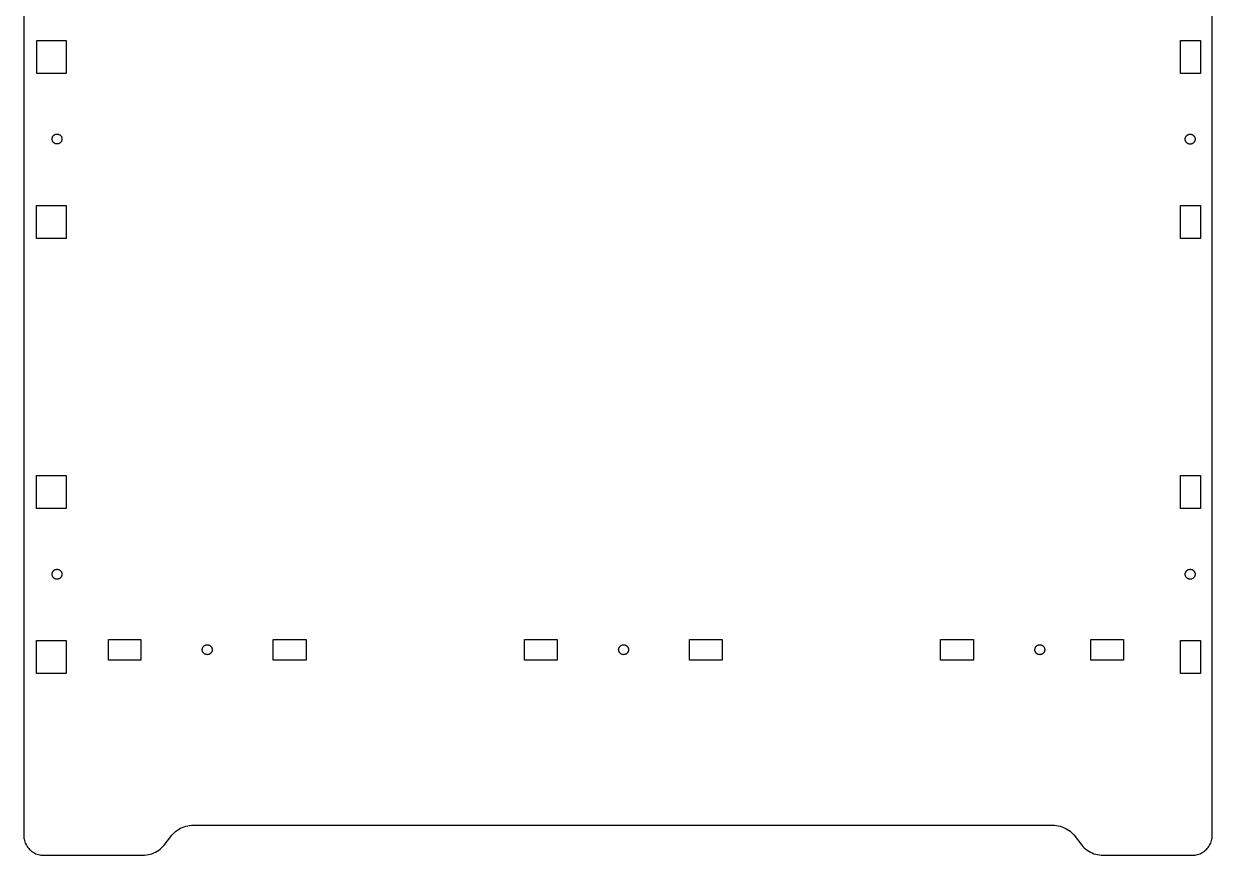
# Model space of a CAD drawing. Header units: metres. Extents: x -1 to 830, y 0 to 1551.
# Drawn here: x -0.7 to 359.3, y 1048 to 1299.8 of the extents above; entities that cross this region are included whole.
import ezdxf

# ---------------------------------------------------------------- set-up
doc = ezdxf.new("R2010")
doc.units = ezdxf.units.M

msp = doc.modelspace()

# ---------------------------------------------------------------- linework, layer by layer
for p, q in [((-0.65527, 1535.36), (-0.65527, 1054.05)), ((359.345, 1054.05), (359.345, 1535.36)), ((3.32227, 1284.76), (3.32227, 1294.76)), ((3.32227, 1294.76), (12.2285, 1294.76)), ((12.2285, 1294.76), (12.2285, 1284.76)), ((349.723, 1284.76), (349.723, 1294.76)), ((349.723, 1294.76), (355.744, 1294.76)), ((355.744, 1294.76), (355.744, 1284.76)), ((12.2285, 1284.76), (3.32227, 1284.76)), ((355.744, 1284.76), (349.723, 1284.76)), ((7.92578, 1264.91), (7.92969, 1265.01)), ((7.92969, 1264.81), (7.92578, 1264.91)), ((7.92969, 1265.01), (7.93848, 1265.11)), ((7.93848, 1264.72), (7.92969, 1264.81)), ((7.93848, 1265.11), (7.95508, 1265.2)), ((7.95508, 1264.62), (7.93848, 1264.72)), ((7.95508, 1265.2), (7.97754, 1265.3)), ((7.97754, 1264.52), (7.95508, 1264.62)), ((7.97754, 1265.3), (8.00586, 1265.39)), ((8.00586, 1264.43), (7.97754, 1264.52)), ((8.00586, 1265.39), (8.04004, 1265.49)), ((8.04004, 1264.34), (8.00586, 1264.43)), ((8.04004, 1265.49), (8.08105, 1265.58)), ((8.08105, 1264.25), (8.04004, 1264.34)), ((8.08105, 1265.58), (8.12695, 1265.66)), ((8.12695, 1264.16), (8.08105, 1264.25)), ((8.12695, 1265.66), (8.17871, 1265.75)), ((8.17871, 1264.08), (8.12695, 1264.16)), ((8.17871, 1265.75), (8.23633, 1265.82)), ((8.23633, 1264), (8.17871, 1264.08)), ((8.23633, 1265.82), (8.29785, 1265.9)), ((8.29785, 1263.92), (8.23633, 1264)), ((8.29785, 1265.9), (8.36523, 1265.97)), ((8.36523, 1263.85), (8.29785, 1263.92)), ((8.36523, 1265.97), (8.43652, 1266.04)), ((8.43652, 1263.78), (8.36523, 1263.85)), ((8.43652, 1266.04), (8.5127, 1266.1)), ((8.5127, 1263.72), (8.43652, 1263.78)), ((8.5127, 1266.1), (8.59277, 1266.16)), ((8.59277, 1263.66), (8.5127, 1263.72)), ((8.59277, 1266.16), (8.67578, 1266.21)), ((8.67578, 1263.61), (8.59277, 1263.66)), ((8.67578, 1266.21), (8.7627, 1266.26)), ((8.7627, 1263.57), (8.67578, 1263.61)), ((8.7627, 1266.26), (8.85156, 1266.3)), ((8.85156, 1266.3), (8.94434, 1266.33)), ((8.94434, 1266.33), (9.03809, 1266.36)), ((9.03809, 1266.36), (9.13379, 1266.38)), ((9.13379, 1266.38), (9.23047, 1266.4)), ((9.23047, 1266.4), (9.32812, 1266.41)), ((9.32812, 1266.41), (9.52441, 1266.41)), ((9.52441, 1266.41), (9.62207, 1266.4)), ((9.62207, 1266.4), (9.71875, 1266.38)), ((9.71875, 1266.38), (9.81445, 1266.36)), ((9.81445, 1266.36), (9.9082, 1266.33)), ((9.9082, 1266.33), (10, 1266.3)), ((10, 1266.3), (10.0898, 1266.26)), ((10.0898, 1266.26), (10.1758, 1266.21)), ((10.1758, 1263.61), (10.0898, 1263.57)), ((10.1758, 1266.21), (10.2598, 1266.16)), ((10.2598, 1263.66), (10.1758, 1263.61)), ((10.2598, 1266.16), (10.3389, 1266.1)), ((10.3389, 1263.72), (10.2598, 1263.66)), ((10.3389, 1266.1), (10.415, 1266.04)), ((10.415, 1263.78), (10.3389, 1263.72)), ((10.415, 1266.04), (10.4863, 1265.97)), ((10.4863, 1263.85), (10.415, 1263.78)), ((10.4863, 1265.97), (10.5537, 1265.9)), ((10.5537, 1263.92), (10.4863, 1263.85)), ((10.5537, 1265.9), (10.6162, 1265.82)), ((10.6162, 1264), (10.5537, 1263.92)), ((10.6162, 1265.82), (10.6729, 1265.75)), ((10.6729, 1264.08), (10.6162, 1264)), ((10.6729, 1265.75), (10.7246, 1265.66)), ((10.7246, 1264.16), (10.6729, 1264.08)), ((10.7246, 1265.66), (10.7715, 1265.58)), ((10.7715, 1264.25), (10.7246, 1264.16)), ((10.7715, 1265.58), (10.8115, 1265.49)), ((10.8115, 1264.34), (10.7715, 1264.25)), ((10.8115, 1265.49), (10.8467, 1265.39)), ((10.8467, 1264.43), (10.8115, 1264.34)), ((10.8467, 1265.39), (10.875, 1265.3)), ((10.875, 1264.52), (10.8467, 1264.43)), ((10.875, 1265.3), (10.8975, 1265.2)), ((10.8975, 1264.62), (10.875, 1264.52)), ((10.8975, 1265.2), (10.9131, 1265.11)), ((10.9131, 1264.72), (10.8975, 1264.62)), ((10.9131, 1265.11), (10.9229, 1265.01)), ((10.9229, 1264.81), (10.9131, 1264.72)), ((10.9229, 1265.01), (10.9258, 1264.91)), ((10.9258, 1264.91), (10.9229, 1264.81)), ((351.155, 1264.85), (351.158, 1264.95)), ((351.158, 1264.75), (351.155, 1264.85)), ((351.158, 1264.95), (351.168, 1265.04)), ((351.168, 1264.65), (351.158, 1264.75)), ((351.168, 1265.04), (351.184, 1265.14)), ((351.184, 1264.55), (351.168, 1264.65)), ((351.184, 1265.14), (351.206, 1265.24)), ((351.206, 1264.46), (351.184, 1264.55)), ((351.206, 1265.24), (351.234, 1265.33)), ((351.234, 1264.37), (351.206, 1264.46)), ((351.234, 1265.33), (351.27, 1265.42)), ((351.27, 1264.27), (351.234, 1264.37)), ((351.27, 1265.42), (351.31, 1265.51)), ((351.31, 1264.18), (351.27, 1264.27)), ((351.31, 1265.51), (351.356, 1265.6)), ((351.356, 1264.1), (351.31, 1264.18)), ((351.356, 1265.6), (351.408, 1265.68)), ((351.408, 1264.01), (351.356, 1264.1)), ((351.408, 1265.68), (351.465, 1265.76)), ((351.465, 1263.93), (351.408, 1264.01)), ((351.465, 1265.76), (351.527, 1265.84)), ((351.527, 1263.86), (351.465, 1263.93)), ((351.527, 1265.84), (351.595, 1265.91)), ((351.595, 1263.79), (351.527, 1263.86)), ((351.595, 1265.91), (351.666, 1265.97)), ((351.666, 1263.72), (351.595, 1263.79)), ((351.666, 1265.97), (351.742, 1266.04)), ((351.742, 1263.66), (351.666, 1263.72)), ((351.742, 1266.04), (351.822, 1266.09)), ((351.822, 1263.6), (351.742, 1263.66)), ((351.822, 1266.09), (351.905, 1266.15)), ((351.905, 1266.15), (351.992, 1266.19)), ((351.992, 1266.19), (352.081, 1266.23)), ((352.081, 1266.23), (352.173, 1266.27)), ((352.173, 1266.27), (352.267, 1266.3)), ((352.267, 1266.3), (352.362, 1266.32)), ((352.362, 1266.32), (352.459, 1266.33)), ((352.459, 1266.33), (352.557, 1266.34)), ((352.557, 1266.34), (352.655, 1266.35)), ((352.655, 1266.35), (352.948, 1266.32)), ((352.948, 1266.32), (353.043, 1266.3)), ((353.043, 1266.3), (353.138, 1266.27)), ((353.138, 1266.27), (353.229, 1266.23)), ((353.229, 1266.23), (353.318, 1266.19)), ((353.318, 1266.19), (353.405, 1266.15)), ((353.405, 1266.15), (353.488, 1266.09)), ((353.488, 1266.09), (353.568, 1266.04)), ((353.568, 1263.66), (353.488, 1263.6)), ((353.568, 1266.04), (353.645, 1265.97)), ((353.645, 1263.72), (353.568, 1263.66)), ((353.645, 1265.97), (353.716, 1265.91)), ((353.716, 1263.79), (353.645, 1263.72)), ((353.716, 1265.91), (353.783, 1265.84)), ((353.783, 1263.86), (353.716, 1263.79)), ((353.783, 1265.84), (353.846, 1265.76)), ((353.846, 1263.93), (353.783, 1263.86)), ((353.846, 1265.76), (353.902, 1265.68)), ((353.902, 1264.01), (353.846, 1263.93)), ((353.902, 1265.68), (353.954, 1265.6)), ((353.954, 1264.1), (353.902, 1264.01)), ((353.954, 1265.6), (354.001, 1265.51)), ((354.001, 1264.18), (353.954, 1264.1)), ((354.001, 1265.51), (354.041, 1265.42)), ((354.041, 1264.27), (354.001, 1264.18)), ((354.041, 1265.42), (354.075, 1265.33)), ((354.075, 1264.37), (354.041, 1264.27)), ((354.075, 1265.33), (354.104, 1265.24)), ((354.104, 1264.46), (354.075, 1264.37)), ((354.104, 1265.24), (354.126, 1265.14)), ((354.126, 1264.55), (354.104, 1264.46)), ((354.126, 1265.14), (354.143, 1265.04)), ((354.143, 1264.65), (354.126, 1264.55)), ((354.143, 1265.04), (354.152, 1264.95)), ((354.152, 1264.75), (354.143, 1264.65)), ((354.152, 1264.95), (354.155, 1264.85)), ((354.155, 1264.85), (354.152, 1264.75)), ((8.85156, 1263.53), (8.7627, 1263.57)), ((8.94434, 1263.49), (8.85156, 1263.53)), ((9.03809, 1263.46), (8.94434, 1263.49)), ((9.13379, 1263.44), (9.03809, 1263.46)), ((9.23047, 1263.42), (9.13379, 1263.44)), ((9.32812, 1263.41), (9.23047, 1263.42)), ((9.52441, 1263.41), (9.32812, 1263.41)), ((9.62207, 1263.42), (9.52441, 1263.41)), ((9.71875, 1263.44), (9.62207, 1263.42)), ((9.81445, 1263.46), (9.71875, 1263.44)), ((9.9082, 1263.49), (9.81445, 1263.46)), ((10, 1263.53), (9.9082, 1263.49)), ((10.0898, 1263.57), (10, 1263.53)), ((351.905, 1263.55), (351.822, 1263.6)), ((351.992, 1263.5), (351.905, 1263.55)), ((352.081, 1263.46), (351.992, 1263.5)), ((352.173, 1263.43), (352.081, 1263.46)), ((352.267, 1263.4), (352.173, 1263.43)), ((352.362, 1263.38), (352.267, 1263.4)), ((352.459, 1263.36), (352.362, 1263.38)), ((352.557, 1263.35), (352.459, 1263.36)), ((352.753, 1263.35), (352.557, 1263.35)), ((352.851, 1263.36), (352.753, 1263.35)), ((352.948, 1263.38), (352.851, 1263.36)), ((353.043, 1263.4), (352.948, 1263.38)), ((353.138, 1263.43), (353.043, 1263.4)), ((353.229, 1263.46), (353.138, 1263.43)), ((353.318, 1263.5), (353.229, 1263.46)), ((353.405, 1263.55), (353.318, 1263.5)), ((353.488, 1263.6), (353.405, 1263.55)), ((3.22852, 1234.76), (3.22852, 1244.76)), ((3.22852, 1244.76), (12.2285, 1244.76)), ((12.2285, 1244.76), (12.2285, 1234.76)), ((349.723, 1234.76), (349.723, 1244.76)), ((349.723, 1244.76), (355.744, 1244.76)), ((355.744, 1244.76), (355.744, 1234.76)), ((12.2285, 1234.76), (3.22852, 1234.76)), ((355.744, 1234.76), (349.723, 1234.76)), ((3.22852, 1153.04), (3.22852, 1163.04)), ((3.22852, 1163.04), (12.2285, 1163.04)), ((12.2285, 1163.04), (12.2285, 1153.04)), ((349.723, 1153.04), (349.723, 1163.04)), ((349.723, 1163.04), (355.744, 1163.04)), ((355.744, 1163.04), (355.744, 1153.04)), ((12.2285, 1153.04), (3.22852, 1153.04)), ((355.744, 1153.04), (349.723, 1153.04)), ((8.17871, 1133.96), (8.23633, 1134.04)), ((8.23633, 1134.04), (8.29785, 1134.11)), ((8.29785, 1134.11), (8.36523, 1134.19)), ((8.36523, 1134.19), (8.43652, 1134.25)), ((8.43652, 1134.25), (8.5127, 1134.32)), ((8.5127, 1134.32), (8.59277, 1134.37)), ((8.59277, 1134.37), (8.67578, 1134.42)), ((8.67578, 1134.42), (8.7627, 1134.47)), ((8.7627, 1134.47), (8.85156, 1134.51)), ((8.85156, 1134.51), (8.94434, 1134.55)), ((8.94434, 1134.55), (9.03809, 1134.57)), ((9.03809, 1134.57), (9.13379, 1134.6)), ((9.13379, 1134.6), (9.23047, 1134.61)), ((9.23047, 1134.61), (9.32812, 1134.62)), ((9.32812, 1134.62), (9.52441, 1134.62)), ((9.52441, 1134.62), (9.62207, 1134.61)), ((9.62207, 1134.61), (9.71875, 1134.6)), ((9.71875, 1134.6), (9.81445, 1134.57)), ((9.81445, 1134.57), (9.9082, 1134.55)), ((9.9082, 1134.55), (10, 1134.51)), ((10, 1134.51), (10.0898, 1134.47)), ((10.0898, 1134.47), (10.1758, 1134.42)), ((10.1758, 1134.42), (10.2598, 1134.37)), ((10.2598, 1134.37), (10.3389, 1134.32)), ((10.3389, 1134.32), (10.415, 1134.25)), ((10.415, 1134.25), (10.4863, 1134.19)), ((10.4863, 1134.19), (10.5537, 1134.11)), ((10.5537, 1134.11), (10.6162, 1134.04)), ((10.6162, 1134.04), (10.6729, 1133.96)), ((351.408, 1133.96), (351.465, 1134.04)), ((351.465, 1134.04), (351.527, 1134.11)), ((351.527, 1134.11), (351.595, 1134.19)), ((351.595, 1134.19), (351.666, 1134.25)), ((351.666, 1134.25), (351.742, 1134.32)), ((351.742, 1134.32), (351.822, 1134.37)), ((351.822, 1134.37), (351.905, 1134.42)), ((351.905, 1134.42), (351.992, 1134.47)), ((351.992, 1134.47), (352.081, 1134.51)), ((352.081, 1134.51), (352.173, 1134.55)), ((352.173, 1134.55), (352.267, 1134.57)), ((352.267, 1134.57), (352.362, 1134.6)), ((352.362, 1134.6), (352.459, 1134.61)), ((352.459, 1134.61), (352.557, 1134.62)), ((352.557, 1134.62), (352.753, 1134.62)), ((352.753, 1134.62), (352.851, 1134.61)), ((352.851, 1134.61), (352.948, 1134.6)), ((352.948, 1134.6), (353.043, 1134.57)), ((353.043, 1134.57), (353.138, 1134.55)), ((353.138, 1134.55), (353.229, 1134.51)), ((353.229, 1134.51), (353.318, 1134.47)), ((353.318, 1134.47), (353.405, 1134.42)), ((353.405, 1134.42), (353.488, 1134.37)), ((353.488, 1134.37), (353.568, 1134.32)), ((353.568, 1134.32), (353.645, 1134.25)), ((353.645, 1134.25), (353.716, 1134.19)), ((353.716, 1134.19), (353.783, 1134.11)), ((353.783, 1134.11), (353.846, 1134.04)), ((353.846, 1134.04), (353.902, 1133.96)), ((7.92578, 1133.12), (7.92969, 1133.22)), ((7.92969, 1133.03), (7.92578, 1133.12)), ((7.92969, 1133.22), (7.93848, 1133.32)), ((7.93848, 1132.93), (7.92969, 1133.03)), ((7.93848, 1133.32), (7.95508, 1133.42)), ((7.95508, 1132.83), (7.93848, 1132.93)), ((7.95508, 1133.42), (7.97754, 1133.51)), ((7.97754, 1132.74), (7.95508, 1132.83)), ((7.97754, 1133.51), (8.00586, 1133.61)), ((8.00586, 1132.64), (7.97754, 1132.74)), ((8.00586, 1133.61), (8.04004, 1133.7)), ((8.04004, 1132.55), (8.00586, 1132.64)), ((8.04004, 1133.7), (8.08105, 1133.79)), ((8.08105, 1132.46), (8.04004, 1132.55)), ((8.08105, 1133.79), (8.12695, 1133.88)), ((8.12695, 1132.38), (8.08105, 1132.46)), ((8.12695, 1133.88), (8.17871, 1133.96)), ((8.17871, 1132.29), (8.12695, 1132.38)), ((8.23633, 1132.21), (8.17871, 1132.29)), ((8.29785, 1132.14), (8.23633, 1132.21)), ((8.36523, 1132.06), (8.29785, 1132.14)), ((8.43652, 1132), (8.36523, 1132.06)), ((8.5127, 1131.94), (8.43652, 1132)), ((8.59277, 1131.88), (8.5127, 1131.94)), ((8.67578, 1131.83), (8.59277, 1131.88)), ((8.7627, 1131.78), (8.67578, 1131.83)), ((8.85156, 1131.74), (8.7627, 1131.78)), ((8.94434, 1131.71), (8.85156, 1131.74)), ((9.03809, 1131.68), (8.94434, 1131.71)), ((9.13379, 1131.65), (9.03809, 1131.68)), ((9.23047, 1131.64), (9.13379, 1131.65)), ((9.42578, 1131.62), (9.23047, 1131.64)), ((9.52441, 1131.63), (9.42578, 1131.62)), ((9.62207, 1131.64), (9.52441, 1131.63)), ((9.71875, 1131.65), (9.62207, 1131.64)), ((9.81445, 1131.68), (9.71875, 1131.65)), ((9.9082, 1131.71), (9.81445, 1131.68)), ((10, 1131.74), (9.9082, 1131.71)), ((10.0898, 1131.78), (10, 1131.74)), ((10.1758, 1131.83), (10.0898, 1131.78)), ((10.2598, 1131.88), (10.1758, 1131.83)), ((10.3389, 1131.94), (10.2598, 1131.88)), ((10.415, 1132), (10.3389, 1131.94)), ((10.4863, 1132.06), (10.415, 1132)), ((10.5537, 1132.14), (10.4863, 1132.06)), ((10.6162, 1132.21), (10.5537, 1132.14)), ((10.6729, 1132.29), (10.6162, 1132.21)), ((10.6729, 1133.96), (10.7246, 1133.88)), ((10.7246, 1132.38), (10.6729, 1132.29)), ((10.7246, 1133.88), (10.7715, 1133.79)), ((10.7715, 1132.46), (10.7246, 1132.38)), ((10.7715, 1133.79), (10.8115, 1133.7)), ((10.8115, 1132.55), (10.7715, 1132.46)), ((10.8115, 1133.7), (10.8467, 1133.61)), ((10.8467, 1132.64), (10.8115, 1132.55)), ((10.8467, 1133.61), (10.875, 1133.51)), ((10.875, 1132.74), (10.8467, 1132.64)), ((10.875, 1133.51), (10.8975, 1133.42)), ((10.8975, 1132.83), (10.875, 1132.74)), ((10.8975, 1133.42), (10.9131, 1133.32)), ((10.9131, 1132.93), (10.8975, 1132.83)), ((10.9131, 1133.32), (10.9229, 1133.22)), ((10.9229, 1133.03), (10.9131, 1132.93)), ((10.9229, 1133.22), (10.9258, 1133.12)), ((10.9258, 1133.12), (10.9229, 1133.03)), ((351.155, 1133.12), (351.158, 1133.22)), ((351.158, 1133.03), (351.155, 1133.12)), ((351.158, 1133.22), (351.168, 1133.32)), ((351.168, 1132.93), (351.158, 1133.03)), ((351.168, 1133.32), (351.184, 1133.42)), ((351.184, 1132.83), (351.168, 1132.93)), ((351.184, 1133.42), (351.206, 1133.51)), ((351.206, 1132.74), (351.184, 1132.83)), ((351.206, 1133.51), (351.234, 1133.61)), ((351.234, 1132.64), (351.206, 1132.74)), ((351.234, 1133.61), (351.27, 1133.7)), ((351.27, 1132.55), (351.234, 1132.64)), ((351.27, 1133.7), (351.31, 1133.79)), ((351.31, 1132.46), (351.27, 1132.55)), ((351.31, 1133.79), (351.356, 1133.88)), ((351.356, 1132.38), (351.31, 1132.46)), ((351.356, 1133.88), (351.408, 1133.96)), ((351.408, 1132.29), (351.356, 1132.38)), ((351.465, 1132.21), (351.408, 1132.29)), ((351.527, 1132.14), (351.465, 1132.21)), ((351.595, 1132.06), (351.527, 1132.14)), ((351.666, 1132), (351.595, 1132.06)), ((351.742, 1131.94), (351.666, 1132)), ((351.822, 1131.88), (351.742, 1131.94)), ((351.905, 1131.83), (351.822, 1131.88)), ((351.992, 1131.78), (351.905, 1131.83)), ((352.081, 1131.74), (351.992, 1131.78)), ((352.173, 1131.71), (352.081, 1131.74)), ((352.267, 1131.68), (352.173, 1131.71)), ((352.362, 1131.65), (352.267, 1131.68)), ((352.459, 1131.64), (352.362, 1131.65)), ((352.557, 1131.63), (352.459, 1131.64)), ((352.655, 1131.62), (352.557, 1131.63)), ((352.851, 1131.64), (352.655, 1131.62)), ((352.948, 1131.65), (352.851, 1131.64)), ((353.043, 1131.68), (352.948, 1131.65)), ((353.138, 1131.71), (353.043, 1131.68)), ((353.229, 1131.74), (353.138, 1131.71)), ((353.318, 1131.78), (353.229, 1131.74)), ((353.405, 1131.83), (353.318, 1131.78)), ((353.488, 1131.88), (353.405, 1131.83)), ((353.568, 1131.94), (353.488, 1131.88)), ((353.645, 1132), (353.568, 1131.94)), ((353.716, 1132.06), (353.645, 1132)), ((353.783, 1132.14), (353.716, 1132.06)), ((353.846, 1132.21), (353.783, 1132.14)), ((353.902, 1132.29), (353.846, 1132.21)), ((353.902, 1133.96), (353.954, 1133.88)), ((353.954, 1132.38), (353.902, 1132.29)), ((353.954, 1133.88), (354.001, 1133.79)), ((354.001, 1132.46), (353.954, 1132.38)), ((354.001, 1133.79), (354.041, 1133.7)), ((354.041, 1132.55), (354.001, 1132.46)), ((354.041, 1133.7), (354.075, 1133.61)), ((354.075, 1132.64), (354.041, 1132.55)), ((354.075, 1133.61), (354.104, 1133.51)), ((354.104, 1132.74), (354.075, 1132.64)), ((354.104, 1133.51), (354.126, 1133.42)), ((354.126, 1132.83), (354.104, 1132.74)), ((354.126, 1133.42), (354.143, 1133.32)), ((354.143, 1132.93), (354.126, 1132.83)), ((354.143, 1133.32), (354.152, 1133.22)), ((354.152, 1133.03), (354.143, 1132.93)), ((354.152, 1133.22), (354.155, 1133.12)), ((354.155, 1133.12), (354.152, 1133.03)), ((3.22852, 1103.04), (3.22852, 1113.04)), ((3.22852, 1113.04), (12.2285, 1113.04)), ((12.2285, 1113.04), (12.2285, 1103.04)), ((25.002, 1107.14), (25.002, 1113.34)), ((25.002, 1113.34), (34.8506, 1113.34)), ((34.8506, 1113.34), (34.8506, 1107.14)), ((74.9014, 1107.14), (74.9014, 1113.34)), ((74.9014, 1113.34), (84.8516, 1113.34)), ((84.8516, 1113.34), (84.8516, 1107.14)), ((150.976, 1107.14), (150.976, 1113.34)), ((150.976, 1113.34), (160.945, 1113.34)), ((160.945, 1113.34), (160.945, 1107.14)), ((200.971, 1107.14), (200.971, 1113.34)), ((200.971, 1113.34), (210.945, 1113.34)), ((210.945, 1113.34), (210.945, 1107.14)), ((277.045, 1107.14), (277.045, 1113.34)), ((277.045, 1113.34), (287.04, 1113.34)), ((287.04, 1113.34), (287.04, 1107.14)), ((322.577, 1107.14), (322.577, 1113.34)), ((322.577, 1113.34), (332.427, 1113.34)), ((332.427, 1113.34), (332.427, 1107.14)), ((349.723, 1103.04), (349.723, 1113.04)), ((349.723, 1113.04), (355.744, 1113.04)), ((355.744, 1113.04), (355.744, 1103.04)), ((53.418, 1110.27), (53.4209, 1110.37)), ((53.4209, 1110.17), (53.418, 1110.27)), ((53.4209, 1110.37), (53.4307, 1110.47)), ((53.4307, 1110.08), (53.4209, 1110.17)), ((53.4307, 1110.47), (53.4463, 1110.56)), ((53.4463, 1109.98), (53.4307, 1110.08)), ((53.4463, 1110.56), (53.4688, 1110.66)), ((53.4688, 1109.88), (53.4463, 1109.98)), ((53.4688, 1110.66), (53.4971, 1110.75)), ((53.4971, 1109.79), (53.4688, 1109.88)), ((53.4971, 1110.75), (53.5322, 1110.85)), ((53.5322, 1109.7), (53.4971, 1109.79)), ((53.5322, 1110.85), (53.5723, 1110.94)), ((53.5723, 1109.61), (53.5322, 1109.7)), ((53.5723, 1110.94), (53.6191, 1111.02)), ((53.6191, 1109.52), (53.5723, 1109.61)), ((53.6191, 1111.02), (53.6709, 1111.11)), ((53.6709, 1109.44), (53.6191, 1109.52)), ((53.6709, 1111.11), (53.7275, 1111.18)), ((53.7275, 1109.36), (53.6709, 1109.44)), ((53.7275, 1111.18), (53.79, 1111.26)), ((53.79, 1109.28), (53.7275, 1109.36)), ((53.79, 1111.26), (53.8574, 1111.33)), ((53.8574, 1109.21), (53.79, 1109.28)), ((53.8574, 1111.33), (53.9287, 1111.4)), ((53.9287, 1109.14), (53.8574, 1109.21)), ((53.9287, 1111.4), (54.0049, 1111.46)), ((54.0049, 1109.08), (53.9287, 1109.14)), ((54.0049, 1111.46), (54.085, 1111.52)), ((54.085, 1109.02), (54.0049, 1109.08)), ((54.085, 1111.52), (54.168, 1111.57)), ((54.168, 1108.97), (54.085, 1109.02)), ((54.168, 1111.57), (54.2549, 1111.62)), ((54.2549, 1108.93), (54.168, 1108.97)), ((54.2549, 1111.62), (54.3438, 1111.66)), ((54.3438, 1108.89), (54.2549, 1108.93)), ((54.3438, 1111.66), (54.4355, 1111.69)), ((54.4355, 1108.85), (54.3438, 1108.89)), ((54.4355, 1111.69), (54.5293, 1111.72)), ((54.5293, 1108.82), (54.4355, 1108.85)), ((54.5293, 1111.72), (54.625, 1111.74)), ((54.625, 1108.8), (54.5293, 1108.82)), ((54.625, 1111.74), (54.7217, 1111.76)), ((54.7217, 1111.76), (54.8203, 1111.77)), ((54.8203, 1111.77), (55.0156, 1111.77)), ((55.0156, 1111.77), (55.1133, 1111.76)), ((55.1133, 1111.76), (55.2109, 1111.74)), ((55.2109, 1111.74), (55.3066, 1111.72)), ((55.3066, 1108.82), (55.2109, 1108.8)), ((55.3066, 1111.72), (55.4004, 1111.69)), ((55.4004, 1108.85), (55.3066, 1108.82)), ((55.4004, 1111.69), (55.4922, 1111.66)), ((55.4922, 1108.89), (55.4004, 1108.85)), ((55.4922, 1111.66), (55.5811, 1111.62)), ((55.5811, 1108.93), (55.4922, 1108.89)), ((55.5811, 1111.62), (55.668, 1111.57)), ((55.668, 1108.97), (55.5811, 1108.93)), ((55.668, 1111.57), (55.751, 1111.52)), ((55.751, 1109.02), (55.668, 1108.97)), ((55.751, 1111.52), (55.8311, 1111.46)), ((55.8311, 1109.08), (55.751, 1109.02)), ((55.8311, 1111.46), (55.9072, 1111.4)), ((55.9072, 1109.14), (55.8311, 1109.08)), ((55.9072, 1111.4), (55.9785, 1111.33)), ((55.9785, 1109.21), (55.9072, 1109.14)), ((55.9785, 1111.33), (56.0459, 1111.26)), ((56.0459, 1109.28), (55.9785, 1109.21)), ((56.0459, 1111.26), (56.1084, 1111.18)), ((56.1084, 1109.36), (56.0459, 1109.28)), ((56.1084, 1111.18), (56.165, 1111.11)), ((56.165, 1109.44), (56.1084, 1109.36)), ((56.165, 1111.11), (56.2168, 1111.02)), ((56.2168, 1109.52), (56.165, 1109.44)), ((56.2168, 1111.02), (56.2637, 1110.94)), ((56.2637, 1109.61), (56.2168, 1109.52)), ((56.2637, 1110.94), (56.3037, 1110.85)), ((56.3037, 1109.7), (56.2637, 1109.61)), ((56.3037, 1110.85), (56.3379, 1110.75)), ((56.3379, 1109.79), (56.3037, 1109.7)), ((56.3379, 1110.75), (56.3672, 1110.66)), ((56.3672, 1109.88), (56.3379, 1109.79)), ((56.3672, 1110.66), (56.3887, 1110.56)), ((56.3887, 1109.98), (56.3672, 1109.88)), ((56.3887, 1110.56), (56.4053, 1110.47)), ((56.4053, 1110.08), (56.3887, 1109.98)), ((56.4053, 1110.47), (56.415, 1110.37)), ((56.415, 1110.17), (56.4053, 1110.08)), ((56.415, 1110.37), (56.418, 1110.27)), ((56.418, 1110.27), (56.415, 1110.17)), ((179.543, 1110.27), (179.546, 1110.37)), ((179.546, 1110.17), (179.543, 1110.27)), ((179.546, 1110.37), (179.556, 1110.47)), ((179.556, 1110.08), (179.546, 1110.17)), ((179.556, 1110.47), (179.572, 1110.56)), ((179.572, 1109.98), (179.556, 1110.08)), ((179.572, 1110.56), (179.595, 1110.66)), ((179.595, 1109.88), (179.572, 1109.98)), ((179.595, 1110.66), (179.623, 1110.75)), ((179.623, 1109.79), (179.595, 1109.88)), ((179.623, 1110.75), (179.657, 1110.85)), ((179.657, 1109.7), (179.623, 1109.79)), ((179.657, 1110.85), (179.698, 1110.94)), ((179.698, 1109.61), (179.657, 1109.7)), ((179.698, 1110.94), (179.744, 1111.02)), ((179.744, 1109.52), (179.698, 1109.61)), ((179.744, 1111.02), (179.796, 1111.11)), ((179.796, 1109.44), (179.744, 1109.52)), ((179.796, 1111.11), (179.854, 1111.18)), ((179.854, 1109.36), (179.796, 1109.44)), ((179.854, 1111.18), (179.915, 1111.26)), ((179.915, 1109.28), (179.854, 1109.36)), ((179.915, 1111.26), (179.982, 1111.33)), ((179.982, 1109.21), (179.915, 1109.28)), ((179.982, 1111.33), (180.054, 1111.4)), ((180.054, 1109.14), (179.982, 1109.21)), ((180.054, 1111.4), (180.13, 1111.46)), ((180.13, 1109.08), (180.054, 1109.14)), ((180.13, 1111.46), (180.21, 1111.52)), ((180.21, 1109.02), (180.13, 1109.08)), ((180.21, 1111.52), (180.293, 1111.57)), ((180.293, 1108.97), (180.21, 1109.02)), ((180.293, 1111.57), (180.38, 1111.62)), ((180.38, 1108.93), (180.293, 1108.97)), ((180.38, 1111.62), (180.469, 1111.66)), ((180.469, 1108.89), (180.38, 1108.93)), ((180.469, 1111.66), (180.561, 1111.69)), ((180.561, 1108.85), (180.469, 1108.89)), ((180.561, 1111.69), (180.655, 1111.72)), ((180.655, 1108.82), (180.561, 1108.85)), ((180.655, 1111.72), (180.751, 1111.74)), ((180.751, 1108.8), (180.655, 1108.82)), ((180.751, 1111.74), (180.848, 1111.76)), ((180.848, 1111.76), (180.945, 1111.77)), ((180.945, 1111.77), (181.142, 1111.77)), ((181.142, 1111.77), (181.239, 1111.76)), ((181.239, 1111.76), (181.336, 1111.74)), ((181.336, 1111.74), (181.432, 1111.72)), ((181.432, 1108.82), (181.336, 1108.8)), ((181.432, 1111.72), (181.525, 1111.69)), ((181.525, 1108.85), (181.432, 1108.82)), ((181.525, 1111.69), (181.617, 1111.66)), ((181.617, 1108.89), (181.525, 1108.85)), ((181.617, 1111.66), (181.707, 1111.62)), ((181.707, 1108.93), (181.617, 1108.89)), ((181.707, 1111.62), (181.793, 1111.57)), ((181.793, 1108.97), (181.707, 1108.93)), ((181.793, 1111.57), (181.877, 1111.52)), ((181.877, 1109.02), (181.793, 1108.97)), ((181.877, 1111.52), (181.956, 1111.46)), ((181.956, 1109.08), (181.877, 1109.02)), ((181.956, 1111.46), (182.032, 1111.4)), ((182.032, 1109.14), (181.956, 1109.08)), ((182.032, 1111.4), (182.104, 1111.33)), ((182.104, 1109.21), (182.032, 1109.14)), ((182.104, 1111.33), (182.171, 1111.26)), ((182.171, 1109.28), (182.104, 1109.21)), ((182.171, 1111.26), (182.233, 1111.18)), ((182.233, 1109.36), (182.171, 1109.28)), ((182.233, 1111.18), (182.29, 1111.11)), ((182.29, 1109.44), (182.233, 1109.36)), ((182.29, 1111.11), (182.342, 1111.02)), ((182.342, 1109.52), (182.29, 1109.44)), ((182.342, 1111.02), (182.389, 1110.94)), ((182.389, 1109.61), (182.342, 1109.52)), ((182.389, 1110.94), (182.429, 1110.85)), ((182.429, 1109.7), (182.389, 1109.61)), ((182.429, 1110.85), (182.464, 1110.75)), ((182.464, 1109.79), (182.429, 1109.7)), ((182.464, 1110.75), (182.492, 1110.66)), ((182.492, 1109.88), (182.464, 1109.79)), ((182.492, 1110.66), (182.515, 1110.56)), ((182.515, 1109.98), (182.492, 1109.88)), ((182.515, 1110.56), (182.53, 1110.47)), ((182.53, 1110.08), (182.515, 1109.98)), ((182.53, 1110.47), (182.54, 1110.37)), ((182.54, 1110.17), (182.53, 1110.08)), ((182.54, 1110.37), (182.543, 1110.27)), ((182.543, 1110.27), (182.54, 1110.17)), ((305.61, 1110.27), (305.613, 1110.37)), ((305.613, 1110.17), (305.61, 1110.27)), ((305.613, 1110.37), (305.623, 1110.47)), ((305.623, 1110.08), (305.613, 1110.17)), ((305.623, 1110.47), (305.639, 1110.56)), ((305.639, 1109.98), (305.623, 1110.08)), ((305.639, 1110.56), (305.661, 1110.66)), ((305.661, 1109.88), (305.639, 1109.98)), ((305.661, 1110.66), (305.689, 1110.75)), ((305.689, 1109.79), (305.661, 1109.88)), ((305.689, 1110.75), (305.725, 1110.85)), ((305.725, 1109.7), (305.689, 1109.79)), ((305.725, 1110.85), (305.765, 1110.94)), ((305.765, 1109.61), (305.725, 1109.7)), ((305.765, 1110.94), (305.812, 1111.02)), ((305.812, 1109.52), (305.765, 1109.61)), ((305.812, 1111.02), (305.863, 1111.11)), ((305.863, 1109.44), (305.812, 1109.52)), ((305.863, 1111.11), (305.92, 1111.18)), ((305.92, 1109.36), (305.863, 1109.44)), ((305.92, 1111.18), (305.982, 1111.26)), ((305.982, 1109.28), (305.92, 1109.36)), ((305.982, 1111.26), (306.05, 1111.33)), ((306.05, 1109.21), (305.982, 1109.28)), ((306.05, 1111.33), (306.121, 1111.4)), ((306.121, 1109.14), (306.05, 1109.21)), ((306.121, 1111.4), (306.197, 1111.46)), ((306.197, 1109.08), (306.121, 1109.14)), ((306.197, 1111.46), (306.277, 1111.52)), ((306.277, 1109.02), (306.197, 1109.08)), ((306.277, 1111.52), (306.36, 1111.57)), ((306.36, 1108.97), (306.277, 1109.02)), ((306.36, 1111.57), (306.447, 1111.62)), ((306.447, 1108.93), (306.36, 1108.97)), ((306.447, 1111.62), (306.536, 1111.66)), ((306.536, 1108.89), (306.447, 1108.93)), ((306.536, 1111.66), (306.628, 1111.69)), ((306.628, 1108.85), (306.536, 1108.89)), ((306.628, 1111.69), (306.722, 1111.72)), ((306.722, 1108.82), (306.628, 1108.85)), ((306.722, 1111.72), (306.817, 1111.74)), ((306.817, 1108.8), (306.722, 1108.82)), ((306.817, 1111.74), (306.914, 1111.76)), ((306.914, 1111.76), (307.012, 1111.77)), ((307.012, 1111.77), (307.208, 1111.77)), ((307.208, 1111.77), (307.306, 1111.76)), ((307.306, 1111.76), (307.403, 1111.74)), ((307.403, 1111.74), (307.498, 1111.72)), ((307.498, 1108.82), (307.403, 1108.8)), ((307.498, 1111.72), (307.593, 1111.69)), ((307.593, 1108.85), (307.498, 1108.82)), ((307.593, 1111.69), (307.685, 1111.66)), ((307.685, 1108.89), (307.593, 1108.85)), ((307.685, 1111.66), (307.773, 1111.62)), ((307.773, 1108.93), (307.685, 1108.89)), ((307.773, 1111.62), (307.86, 1111.57)), ((307.86, 1108.97), (307.773, 1108.93)), ((307.86, 1111.57), (307.943, 1111.52)), ((307.943, 1109.02), (307.86, 1108.97)), ((307.943, 1111.52), (308.023, 1111.46)), ((308.023, 1109.08), (307.943, 1109.02)), ((308.023, 1111.46), (308.1, 1111.4)), ((308.1, 1109.14), (308.023, 1109.08)), ((308.1, 1111.4), (308.171, 1111.33)), ((308.171, 1109.21), (308.1, 1109.14)), ((308.171, 1111.33), (308.238, 1111.26)), ((308.238, 1109.28), (308.171, 1109.21)), ((308.238, 1111.26), (308.301, 1111.18)), ((308.301, 1109.36), (308.238, 1109.28)), ((308.301, 1111.18), (308.357, 1111.11)), ((308.357, 1109.44), (308.301, 1109.36)), ((308.357, 1111.11), (308.409, 1111.02)), ((308.409, 1109.52), (308.357, 1109.44)), ((308.409, 1111.02), (308.456, 1110.94)), ((308.456, 1109.61), (308.409, 1109.52)), ((308.456, 1110.94), (308.496, 1110.85)), ((308.496, 1109.7), (308.456, 1109.61)), ((308.496, 1110.85), (308.53, 1110.75)), ((308.53, 1109.79), (308.496, 1109.7)), ((308.53, 1110.75), (308.56, 1110.66)), ((308.56, 1109.88), (308.53, 1109.79)), ((308.56, 1110.66), (308.581, 1110.56)), ((308.581, 1109.98), (308.56, 1109.88)), ((308.581, 1110.56), (308.598, 1110.47)), ((308.598, 1110.08), (308.581, 1109.98)), ((308.598, 1110.47), (308.607, 1110.37)), ((308.607, 1110.17), (308.598, 1110.08)), ((308.607, 1110.37), (308.61, 1110.27)), ((308.61, 1110.27), (308.607, 1110.17)), ((34.8506, 1107.14), (25.002, 1107.14)), ((54.7217, 1108.79), (54.625, 1108.8)), ((54.8203, 1108.78), (54.7217, 1108.79)), ((54.918, 1108.77), (54.8203, 1108.78)), ((55.0156, 1108.78), (54.918, 1108.77)), ((55.2109, 1108.8), (55.0156, 1108.78)), ((84.8516, 1107.14), (74.9014, 1107.14)), ((160.945, 1107.14), (150.976, 1107.14)), ((180.848, 1108.79), (180.751, 1108.8)), ((180.945, 1108.78), (180.848, 1108.79)), ((181.043, 1108.77), (180.945, 1108.78)), ((181.142, 1108.78), (181.043, 1108.77)), ((181.239, 1108.79), (181.142, 1108.78)), ((181.336, 1108.8), (181.239, 1108.79)), ((210.945, 1107.14), (200.971, 1107.14)), ((287.04, 1107.14), (277.045, 1107.14)), ((306.914, 1108.79), (306.817, 1108.8)), ((307.012, 1108.78), (306.914, 1108.79)), ((307.11, 1108.77), (307.012, 1108.78)), ((307.208, 1108.78), (307.11, 1108.77)), ((307.403, 1108.8), (307.208, 1108.78)), ((332.427, 1107.14), (322.577, 1107.14)), ((12.2285, 1103.04), (3.22852, 1103.04)), ((355.744, 1103.04), (349.723, 1103.04)), ((44.5693, 1054.53), (44.9775, 1054.92)), ((44.9775, 1054.92), (45.4121, 1055.29)), ((45.4121, 1055.29), (45.8711, 1055.63)), ((45.8711, 1055.63), (46.3506, 1055.94)), ((46.3506, 1055.94), (46.8506, 1056.22)), ((46.8506, 1056.22), (47.3682, 1056.46)), ((47.3682, 1056.46), (47.8994, 1056.66)), ((47.8994, 1056.66), (48.4443, 1056.83)), ((48.4443, 1056.83), (48.999, 1056.97)), ((48.999, 1056.97), (49.5615, 1057.06)), ((49.5615, 1057.06), (50.1289, 1057.12)), ((50.1289, 1057.12), (50.6992, 1057.14)), ((50.6992, 1057.14), (310.989, 1057.14)), ((310.989, 1057.14), (311.56, 1057.12)), ((311.56, 1057.12), (312.127, 1057.06)), ((312.127, 1057.06), (312.689, 1056.97)), ((312.689, 1056.97), (313.244, 1056.83)), ((313.244, 1056.83), (313.789, 1056.66)), ((313.789, 1056.66), (314.321, 1056.46)), ((314.321, 1056.46), (314.838, 1056.22)), ((314.838, 1056.22), (315.338, 1055.94)), ((315.338, 1055.94), (315.818, 1055.63)), ((315.818, 1055.63), (316.276, 1055.29)), ((316.276, 1055.29), (316.711, 1054.92)), ((316.711, 1054.92), (317.12, 1054.53)), ((-0.65527, 1054.05), (-0.64258, 1053.65)), ((-0.64258, 1053.65), (-0.60449, 1053.26)), ((-0.60449, 1053.26), (-0.54004, 1052.88)), ((-0.54004, 1052.88), (-0.45117, 1052.49)), ((-0.45117, 1052.49), (-0.33691, 1052.12)), ((-0.33691, 1052.12), (-0.19922, 1051.75)), ((-0.19922, 1051.75), (-0.03711, 1051.39)), ((-0.03711, 1051.39), (0.14844, 1051.05)), ((41.8926, 1051.08), (44.1885, 1054.1)), ((44.1885, 1054.1), (44.5693, 1054.53)), ((317.12, 1054.53), (317.501, 1054.1)), ((317.501, 1054.1), (319.797, 1051.08)), ((358.541, 1051.05), (358.726, 1051.39)), ((358.726, 1051.39), (358.888, 1051.75)), ((358.888, 1051.75), (359.026, 1052.12)), ((359.026, 1052.12), (359.14, 1052.49)), ((359.14, 1052.49), (359.229, 1052.88)), ((359.229, 1052.88), (359.293, 1053.26)), ((359.293, 1053.26), (359.332, 1053.65)), ((359.332, 1053.65), (359.345, 1054.05)), ((0.14844, 1051.05), (0.35547, 1050.71)), ((0.35547, 1050.71), (0.58398, 1050.39)), ((0.58398, 1050.39), (0.83301, 1050.09)), ((0.83301, 1050.09), (1.10156, 1049.8)), ((1.10156, 1049.8), (1.38867, 1049.54)), ((1.38867, 1049.54), (1.69238, 1049.29)), ((1.69238, 1049.29), (2.01074, 1049.06)), ((2.01074, 1049.06), (2.34473, 1048.85)), ((2.34473, 1048.85), (2.69043, 1048.67)), ((2.69043, 1048.67), (3.04883, 1048.5)), ((3.04883, 1048.5), (3.41602, 1048.37)), ((3.41602, 1048.37), (3.79199, 1048.25)), ((3.79199, 1048.25), (4.17383, 1048.16)), ((4.17383, 1048.16), (4.56152, 1048.1)), ((4.56152, 1048.1), (4.95215, 1048.06)), ((4.95215, 1048.06), (5.34473, 1048.05)), ((5.34473, 1048.05), (35.3809, 1048.05)), ((35.3809, 1048.05), (35.9512, 1048.07)), ((35.9512, 1048.07), (36.5186, 1048.12)), ((36.5186, 1048.12), (37.0811, 1048.22)), ((37.0811, 1048.22), (37.6357, 1048.35)), ((37.6357, 1048.35), (38.1807, 1048.52)), ((38.1807, 1048.52), (38.7129, 1048.73)), ((38.7129, 1048.73), (39.2295, 1048.97)), ((39.2295, 1048.97), (39.7295, 1049.24)), ((39.7295, 1049.24), (40.209, 1049.55)), ((40.209, 1049.55), (40.668, 1049.89)), ((40.668, 1049.89), (41.1025, 1050.26)), ((41.1025, 1050.26), (41.5107, 1050.66)), ((41.5107, 1050.66), (41.8926, 1051.08)), ((319.797, 1051.08), (320.178, 1050.66)), ((320.178, 1050.66), (320.587, 1050.26)), ((320.587, 1050.26), (321.021, 1049.89)), ((321.021, 1049.89), (321.479, 1049.55)), ((321.479, 1049.55), (321.96, 1049.24)), ((321.96, 1049.24), (322.459, 1048.97)), ((322.459, 1048.97), (322.977, 1048.73)), ((322.977, 1048.73), (323.509, 1048.52)), ((323.509, 1048.52), (324.053, 1048.35)), ((324.053, 1048.35), (324.607, 1048.22)), ((324.607, 1048.22), (325.17, 1048.12)), ((325.17, 1048.12), (325.738, 1048.07)), ((325.738, 1048.07), (326.308, 1048.05)), ((326.308, 1048.05), (353.345, 1048.05)), ((353.345, 1048.05), (353.737, 1048.06)), ((353.737, 1048.06), (354.128, 1048.1)), ((354.128, 1048.1), (354.515, 1048.16)), ((354.515, 1048.16), (354.897, 1048.25)), ((354.897, 1048.25), (355.273, 1048.37)), ((355.273, 1048.37), (355.641, 1048.5)), ((355.641, 1048.5), (355.998, 1048.67)), ((355.998, 1048.67), (356.345, 1048.85)), ((356.345, 1048.85), (356.678, 1049.06)), ((356.678, 1049.06), (356.997, 1049.29)), ((356.997, 1049.29), (357.301, 1049.54)), ((357.301, 1049.54), (357.587, 1049.8)), ((357.587, 1049.8), (357.855, 1050.09)), ((357.855, 1050.09), (358.104, 1050.39)), ((358.104, 1050.39), (358.333, 1050.71)), ((358.333, 1050.71), (358.541, 1051.05))]:
    msp.add_line(p, q)

doc.saveas('drawing.dxf')
